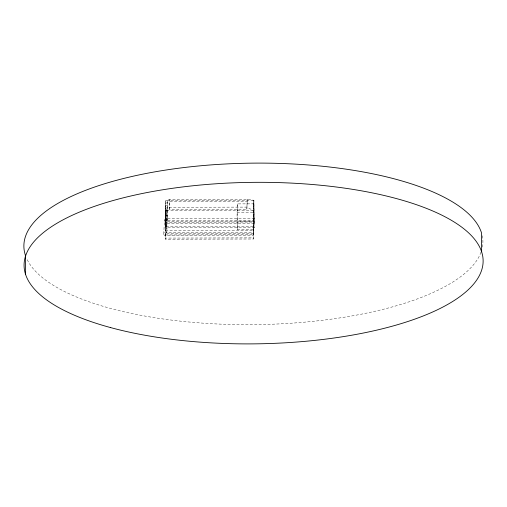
<?xml version="1.0" encoding="UTF-8"?>
<svg xmlns="http://www.w3.org/2000/svg" width="507" height="507" viewBox="0 0 507 507"><rect width="100%" height="100%" fill="white"/><g stroke="black" fill="none" stroke-linecap="round" stroke-linejoin="round"><path stroke-width="0.38" stroke-dasharray="2.54 1.9" d="M163.729 234.038L164.471 220.323A1.603 1.502 3.1 0 1 166.055 218.815L254.172 218.593L254.203 221.603L253.462 235.318L165.352 235.54A1.603 1.502 3.1 0 1 163.729 234.038A1.603 1.502 3.1 0 1 165.32 232.529L253.43 232.314L254.172 218.593L253.868 200.233L247.251 199.422L169.864 199.612L165.757 200.455L165.2 210.741L165.409 230.818L166.898 232.529L166.778 210.741L166.898 232.529M165.352 235.54L166.055 218.815L165.428 239.215L253.538 239L253.595 237.865L165.485 238.087L165.428 239.215M166.112 226.559L254.222 226.337L254.153 227.605L166.043 227.82L166.068 222.281L254.178 222.06M167.633 218.809L167.544 220.526L167.335 200.449L167.633 218.809L165.966 220.526L254.077 220.311M169.471 209.435L169.864 199.612L169.471 209.435L246.858 209.245L247.251 199.422L246.858 209.245M237.244 229.741L237.061 212.496L237.53 203.89L253.855 203.852L254.032 221.096L237.707 221.134L237.244 229.741L253.57 229.703L253.386 212.458L253.855 203.852M253.462 235.318L253.31 210.525L253.868 200.233L165.757 200.455L165.966 220.526M169.883 201.754L247.27 201.564M167.361 202.958L165.783 202.965L165.225 213.251L166.803 213.251M167.386 205.468L165.808 205.474L165.25 215.76L166.828 215.76M167.411 207.978L165.833 207.984L165.276 218.27L166.854 218.263M167.437 210.487L165.859 210.494L165.307 220.779L166.885 220.773M253.31 210.525L165.2 210.741L169.446 207.3L246.833 207.103L253.31 210.525L253.538 239M237.061 212.496L253.386 212.458M167.462 212.997L165.884 213.003L165.333 223.289L166.911 223.283M167.494 215.507L165.916 215.513L165.358 225.799L166.936 225.792M167.519 218.016L165.941 218.016L165.383 228.308L166.961 228.302M254.203 221.603L166.087 221.819A1.603 1.502 3.1 0 1 164.471 220.323M254.108 223.321L165.998 223.543L166.043 227.82M165.409 230.818L253.519 230.596M253.551 233.588L165.44 233.809L165.485 238.087M165.383 234.937L253.494 234.716M253.868 200.233L254.153 227.605M237.53 203.89L237.707 221.134M481.004 252.22A229.532 80.759 -0.6 0 1 256.231 324.626A229.532 80.759 -0.6 0 1 26.592 258.361M482.277 235.761A229.532 80.759 -0.6 0 1 482.341 247.536"/><path stroke-width="0.76" d="M481.65 251.884L481.447 232.675A229.532 80.759 -0.6 0 0 227.453 163.888A229.532 80.759 -0.6 0 0 25.35 255.116L25.553 274.325M110.697 327.617A229.532 80.759 -0.6 0 0 480.598 272.969A229.532 80.759 -0.6 0 0 169.509 188.731A229.532 80.759 -0.6 0 0 110.697 327.617"/></g></svg>
